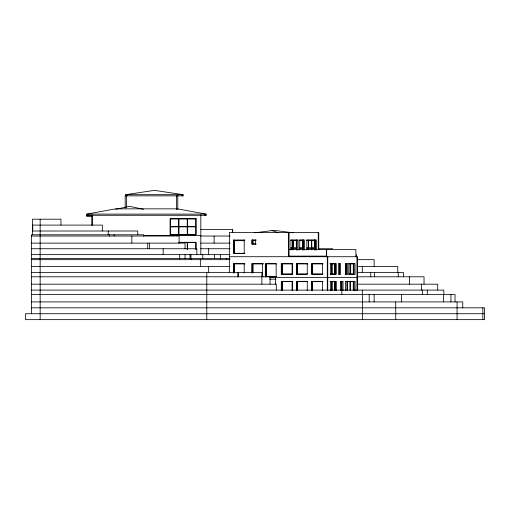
<?xml version="1.0" encoding="UTF-8"?>
<svg xmlns="http://www.w3.org/2000/svg" width="510" height="510" viewBox="0 0 510 510"><rect width="100%" height="100%" fill="white"/><g stroke="black" fill="none" stroke-linecap="round" stroke-linejoin="round"><path stroke-width="0.76" d="M115.591 209.31L129.616 206.371L143.635 209.31M92.329 216.533L86.776 216.533L86.776 214.111L115.432 208.851L177.474 208.851L206.136 214.111L206.136 215.29L86.776 215.29L88.326 215.01M125.772 194.673L154.434 190.357L183.09 194.673L183.09 195.853L125.772 195.853L125.772 194.673L183.09 194.673M125.772 195.853L127.321 195.617M254.751 232.815L271.97 230.596L276.127 230.596L293.346 232.815M86.776 214.111L206.136 214.111M86.776 215.354L92.329 215.354M32.423 225.101L102.312 225.101L102.312 231.011M200.334 229.532L232.732 229.532L232.732 232.681M32.423 231.011L137.77 231.011L137.77 234.791M143.68 235.384L200.819 235.384M31.41 236.034L179.131 236.034L179.131 243.123M200.596 236.034L230.131 236.034M244.698 239.993L233.401 239.993L233.401 253.585L244.864 253.585M256.058 239.993L251.8 239.993L251.8 244.131L256.058 244.131M290.674 239.993L298.089 239.993L298.089 249.976M299.459 239.993L304.502 239.993L304.502 249.976M306.587 239.993L316.378 239.993L316.378 249.976M256.026 240.286L252.711 240.286L252.711 243.831L256.026 243.831M290.815 240.286L296.508 240.286L296.508 247.911L290.815 247.911M299.752 240.286L302.921 240.286L302.921 247.911L299.752 247.911M306.88 240.286L314.798 240.286L314.798 247.911L306.88 247.911M244.864 240.408L234.045 240.408L234.045 253.585M244.736 240.701L234.313 240.701L234.313 253.285L244.736 253.285M178.755 242.295L196.089 242.295L196.089 249.212M178.953 242.594L187.227 242.594L187.227 249.454M31.41 243.123L185.041 243.123L185.041 248.74M200.755 243.123L230.15 243.123M290.815 248.204L296.508 248.204L296.508 249.728M299.752 248.204L302.921 248.204L302.921 249.728M306.88 248.204L314.798 248.204L314.798 249.728M31.41 248.74L196.86 248.74L196.86 254.643M200.793 248.74L230.15 248.74M318.578 248.74L332.762 248.74M288.8 249.626L355.878 249.626L355.878 256.715M31.41 254.643L229.946 254.643M288.889 256.122L326.547 256.122M229.347 256.715L357.44 256.715L357.446 290.655M31.41 258.43L229.946 258.43M31.41 259.666L229.946 259.666M357.414 259.666L374.123 259.666L374.123 266.462M244.864 263.625L233.401 263.625L233.401 272.926M263.262 263.625L251.8 263.625L251.8 272.926M292.746 263.625L281.284 263.625L281.284 274.265L292.746 274.265M322.881 263.625L311.584 263.625L311.584 274.265L322.881 274.265M330.021 263.625L336.3 263.625L336.3 274.265L330.021 274.265M338.787 263.625L340.578 263.625L340.578 274.265L338.787 274.265M345.27 263.625L347.935 263.625L347.935 274.265L345.27 274.265M348.783 263.625L355.062 263.625L355.062 274.265L348.783 274.265M244.736 263.925L234.313 263.925L234.313 272.576M263.135 263.925L252.711 263.925L252.711 272.576M266.239 263.925L276.516 263.925M282.196 263.925L292.619 263.925M307.626 263.925L297.349 263.925L297.349 273.966L307.626 273.966M322.919 263.925L312.496 263.925L312.496 273.966L322.919 273.966M330.25 263.925L334.719 263.925L334.719 273.966L330.25 273.966M346.035 263.925L346.36 263.925L346.36 273.966L346.035 273.966M349.018 263.925L353.481 263.925L353.481 273.966L349.018 273.966M31.41 266.462L229.946 266.462M357.58 266.462L397.755 266.462L397.755 272.372M31.41 272.372L261.853 272.372L261.853 284.191M357.44 272.372L403.384 272.372L403.384 276.802M282.196 273.966L292.619 273.966M261.407 276.509L263.135 276.509M266.239 276.509L276.516 276.509M31.41 276.802L276.146 276.802L276.146 263.625L265.327 263.625L265.327 276.802M357.261 276.802L424.033 276.802L424.033 284.191M269.682 277.395L357.446 277.395M269.688 279.168L276.018 279.168M292.753 281.354L281.291 281.354L281.291 290.655M322.887 281.354L311.591 281.354L311.591 290.655M330.027 281.354L336.307 281.354L336.307 290.655M340.31 281.354L343.026 281.354L343.026 290.655M345.276 281.354L355.068 281.354L355.068 290.655M282.202 281.647L292.625 281.647M307.632 281.647L297.349 281.647L297.349 290.305M312.502 290.305L312.502 281.647L322.926 281.647M330.257 281.647L334.726 281.647L334.726 290.305M341.177 281.647L341.394 290.745M345.57 281.647L353.487 281.647L353.487 290.305M31.41 284.191L276.286 284.191L276.286 290.101M357.102 284.191L437.714 284.191L437.714 290.101M31.41 290.101L443.821 290.101L443.821 294.531M31.41 294.531L455.016 294.531L455.016 301.914M31.41 301.914L462.755 301.914L462.755 307.823M31.41 307.823L484.5 307.823L484.5 319.642L25.5 319.642L25.5 313.733L484.5 313.733M181.541 195.617L183.09 195.853M204.587 215.01L206.136 215.29M271.97 230.596L278.562 232.777M482.842 307.823L482.842 319.642M457.081 301.914L457.081 319.642M450.936 294.531L450.936 301.914M443.419 294.531L443.419 301.914M427.303 290.101L427.303 294.531M422.363 290.101L422.363 294.531M421.394 284.191L421.394 290.101M409.575 276.802L409.575 284.191M401.619 294.531L401.619 301.914M398.233 272.372L398.233 276.802M395.747 319.642L395.728 301.914M374.372 272.372L374.372 276.802M374.123 294.531L374.123 301.914M370.732 272.372L370.732 276.802M369.189 294.531L369.189 301.914M362.597 294.531L362.597 319.642M362.304 266.462L362.304 272.372M362.304 290.101L362.304 294.531M356.962 256.715L356.968 290.655M356.394 254.643L356.394 256.912M353.978 263.625L353.978 274.265M353.985 281.354L353.985 290.655M353.602 263.625L353.602 274.265M353.608 281.354L353.608 290.655M353.277 263.625L353.277 274.265M353.283 281.354L353.283 290.655M350.695 263.925L350.695 273.966M350.529 263.925L350.574 273.966M350.415 263.925L350.415 273.966M350.478 281.647L350.478 290.305M350.319 281.647L350.364 290.305M350.198 281.647L350.198 290.305M350.153 281.647L350.153 290.305M349.127 263.625L349.127 274.265M347.355 281.647L347.355 290.305M347.189 281.647L347.233 290.305M347.074 281.647L347.074 290.305M346.857 263.625L346.857 274.265M346.475 263.625L346.475 274.265M346.15 263.625L346.15 274.265M345.563 263.625L345.563 274.265M345.57 281.354L345.57 290.655M341.942 281.354L341.942 290.655M341.827 290.101L341.827 294.531M341.566 281.354L341.566 290.655M340.508 281.354L340.508 290.655M339.494 263.625L339.494 274.265M339.112 263.625L339.112 274.265M338.914 263.625L338.914 274.265M335.217 263.625L335.217 274.265M335.223 281.354L335.223 290.655M334.84 263.625L334.84 274.265M334.847 281.354L334.847 290.655M334.56 263.925L334.56 273.966M334.566 281.647L334.566 290.305M331.927 263.925L331.927 273.966M331.933 281.647L331.933 290.305M331.812 263.925L331.812 273.966M331.819 281.647L331.819 290.305M331.768 263.925L331.768 273.966M331.774 281.647L331.774 290.305M331.647 263.925L331.647 273.966M331.653 281.647L331.653 290.305M331.487 263.925L331.487 273.966M331.494 281.647L331.494 290.305M330.365 263.625L330.365 274.265M330.365 281.354L330.365 290.655M327.751 256.715L327.758 290.655M327.273 256.715L327.28 290.655M326.668 249.626L326.668 256.715M326.547 249.626L326.547 256.715M322.403 263.625L322.403 274.265M322.409 281.354L322.409 290.655M318.75 249.683L318.75 232.49L229.347 232.49L229.347 272.62M318.278 232.49L318.278 249.683M315.295 239.993L315.295 249.976M314.919 239.993L314.919 249.976M314.594 239.993L314.594 249.976M314.472 240.286L314.472 247.911M314.472 248.204L314.472 249.728M312.636 263.925L312.566 273.966M312.573 281.647L312.643 290.305M312.228 281.354L312.228 290.655M312.228 263.625L312.228 274.265M312.056 263.625L312.056 274.265M312.063 281.354L312.063 290.655M311.788 240.286L311.788 247.911M311.788 248.204L311.788 249.728M311.629 240.286L311.667 247.911M311.667 248.204L311.629 249.728M308.665 240.286L308.665 247.911M308.665 248.204L308.665 249.728M308.544 240.286L308.544 247.911M308.544 248.204L308.544 249.728M308.499 240.286L308.499 247.911M308.499 248.204L308.499 249.728M308.34 240.286L308.384 247.911M308.384 248.204L308.34 249.728M307.262 290.655L307.262 281.354L296.438 281.354L296.438 290.655M306.88 239.993L306.88 249.976M303.418 239.993L303.418 249.976M303.042 239.993L303.042 249.976M302.717 239.993L302.717 249.976M299.752 239.993L299.752 249.976M297.489 263.925L297.489 273.966M297.496 281.647L297.496 290.305M297.387 263.625L297.387 274.265M297.387 281.354L297.387 290.655M297.222 263.625L297.222 274.265M297.222 281.354L297.222 290.655M297.075 263.625L297.075 274.265M297.081 281.354L297.081 290.655M297.005 239.993L297.005 249.976M296.909 263.625L296.909 274.265M296.916 281.354L296.916 290.655M296.629 239.993L296.629 249.976M296.348 240.286L296.348 247.911M296.348 248.204L296.348 249.728M293.129 240.286L293.129 247.911M293.129 248.204L293.129 249.728M293.008 240.286L293.008 247.911M293.008 248.204L293.008 249.728M292.963 240.286L292.963 247.911M292.963 248.204L292.963 249.728M292.842 240.286L292.842 247.911M292.842 248.204L292.842 249.728M292.683 240.286L292.683 247.911M292.683 248.204L292.683 249.728M292.479 263.925L292.479 273.966M292.485 281.647L292.485 290.305M292.109 263.625L292.109 274.265M292.109 281.354L292.109 290.655M290.968 239.993L290.968 249.976M289.062 232.49L289.062 256.715M288.59 232.49L288.59 256.715M282.342 263.925L282.266 273.966M282.272 281.647L282.342 290.305M282.234 263.625L282.234 274.265M282.24 281.354L282.24 290.655M282.068 263.625L282.068 274.265M282.075 281.354L282.075 290.655M281.928 263.625L281.928 274.265M281.934 281.354L281.934 290.655M281.762 263.625L281.762 274.265M281.769 281.354L281.769 290.655M275.61 277.395L275.61 284.414M270.064 276.802L270.064 284.191M266.379 263.925L266.379 276.509M266.277 263.625L266.277 276.802M266.105 263.625L266.105 276.802M265.965 263.625L265.965 276.802M265.799 263.625L265.799 276.802M262.618 263.625L262.618 276.802M255.587 239.993L255.587 244.131M252.852 240.286L252.852 243.831M252.852 263.925L252.852 272.576M252.781 240.286L252.781 243.831M252.781 263.925L252.781 272.576M252.437 239.993L252.437 244.131M252.437 263.625L252.437 272.926M252.272 239.993L252.272 244.131M252.272 263.625L252.272 272.926M244.226 239.993L244.226 253.585M244.226 263.625L244.226 272.926M238.221 272.372L238.221 276.802M237.934 272.372L237.934 276.802M234.46 240.701L234.46 253.285M234.46 263.925L234.46 272.576M234.383 240.701L234.383 253.285M234.383 263.925L234.383 272.576M234.045 263.625L234.045 272.926M233.88 239.993L233.88 253.585M233.88 263.625L233.88 272.926M232.496 229.532L232.496 232.681M226.402 258.43L226.402 259.666M220.492 254.643L220.492 259.666M214.583 254.643L214.583 258.43M214.111 236.034L214.111 243.123M208.673 248.74L208.673 254.643M208.673 266.462L208.673 272.372M206.786 272.372L206.786 319.642M202.763 254.643L202.763 258.43M200.819 214.876L200.819 254.586M200.347 259.666L200.347 266.462M195.795 249.454L195.795 242.594L187.521 242.594L187.521 249.454M190.95 254.643L190.95 259.666M190.026 254.643L190.026 258.43M185.041 254.643L185.041 258.43M179.692 254.643L179.692 259.666M177.78 195.438L177.78 209.635M176.594 195.438L176.594 209.635M163.162 248.74L163.162 254.643M149.583 243.123L149.583 248.74M147.721 243.123L147.721 248.74M143.68 236.034L143.68 234.791L31.41 234.791L31.41 313.733M131.861 236.034L131.861 243.123M126.372 207.27L126.372 195.438L125.186 195.438L125.186 208.054M114.132 234.791L114.132 236.034M109.612 234.791L109.612 236.034M108.222 231.011L108.222 234.791M92.093 214.876L92.093 225.133M92.061 216.119L92.061 225.28M60.951 225.101L60.951 219.192L32.436 219.192L32.423 234.791M40.156 219.192L40.156 319.642M32.748 225.101L32.748 231.011M196.089 218.662L170.091 218.662L170.091 234.791L196.089 234.791L196.089 218.662M178.659 218.956L170.385 218.956L170.385 226.58L178.659 226.58L178.659 218.956M187.227 218.956L178.953 218.956L178.953 226.58L187.227 226.58L187.227 218.956M195.795 218.956L187.521 218.956L187.521 226.58L195.795 226.58L195.795 218.956M178.659 226.873L170.385 226.873L170.385 234.498L178.659 234.498L178.659 226.873M187.227 226.873L178.953 226.873L178.953 234.498L187.227 234.498L187.227 226.873M195.795 226.873L187.521 226.873L187.521 234.498L195.795 234.498L195.795 226.873M307.269 263.625L296.438 263.625L296.438 274.265L307.256 274.265L307.256 263.625M311.508 247.911L311.508 240.286L311.463 247.911M311.508 249.728L311.508 248.204L311.463 249.728"/></g></svg>
